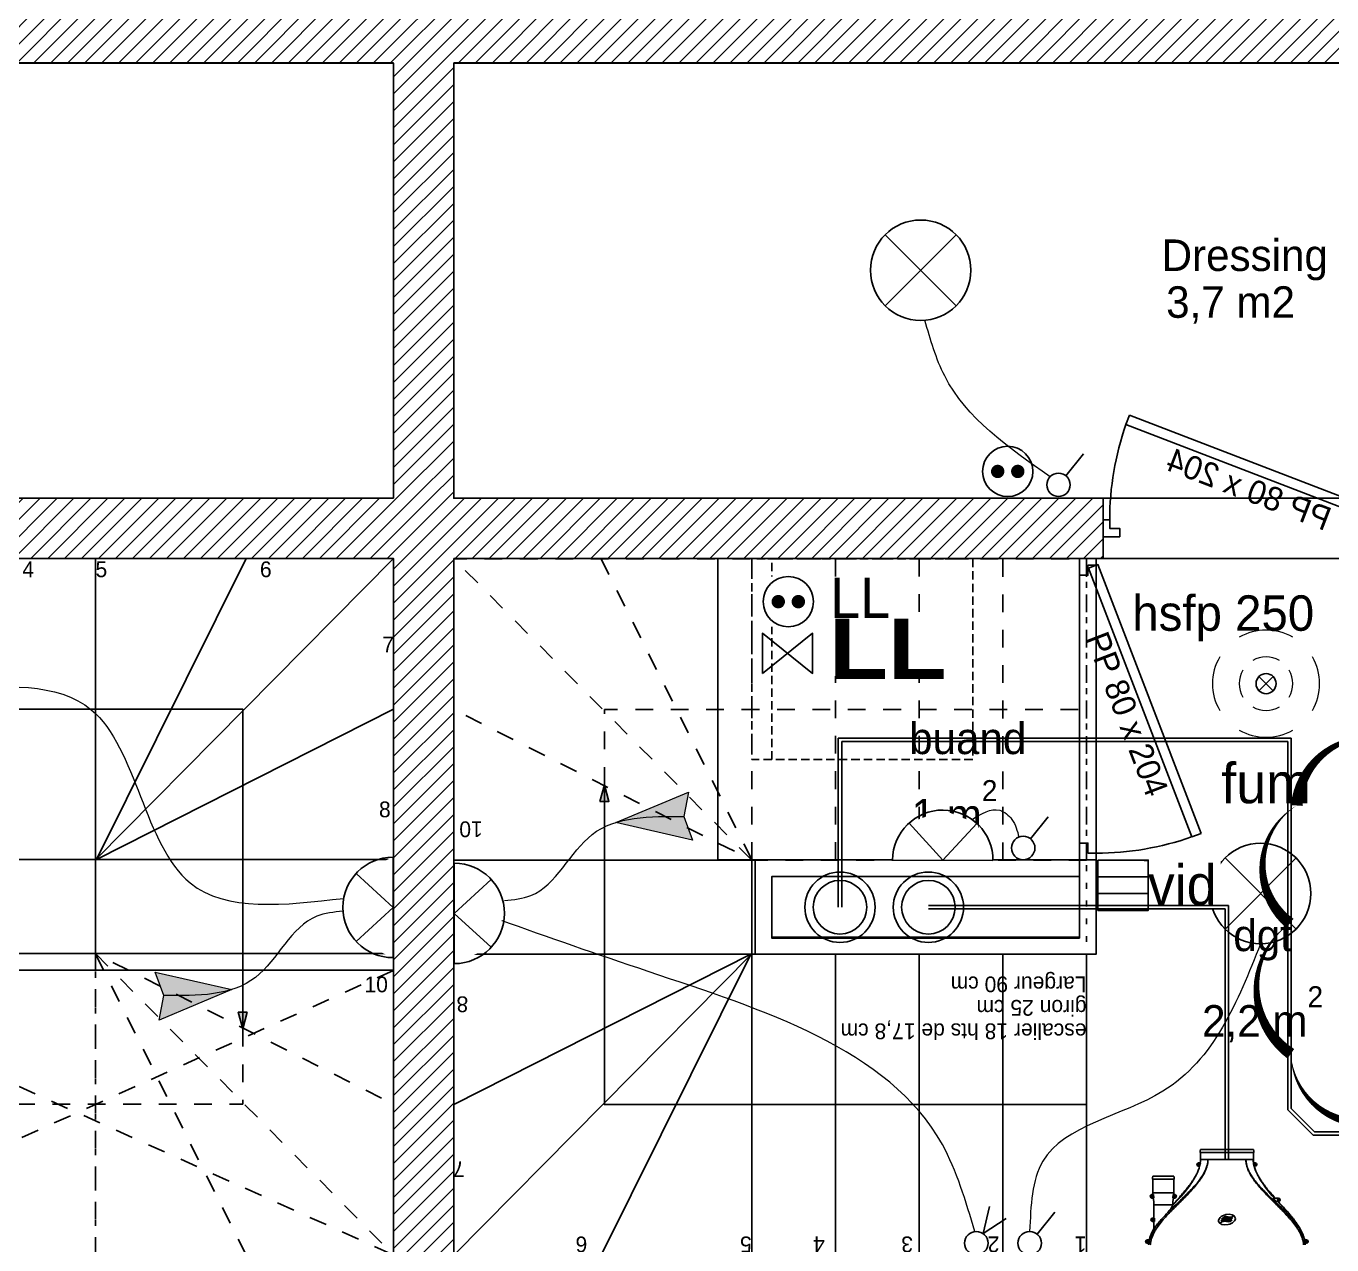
# Model space of a CAD drawing. Header units: centimetres. Extents: x 2648 to 12729, y 1890 to 6224.
# Drawn here: x 5502.2 to 5892.3, y 3929.4 to 4293.4 of the extents above; entities that cross this region are included whole.
import ezdxf

# ---------------------------------------------------------------- set-up
doc = ezdxf.new("R2010")
doc.units = ezdxf.units.CM
for name, pattern in [('Style de ligne -13', [0.147638, 0.098425, -0.049213]), ('Style de ligne -5', [0.20828, 0.069425, -0.138855]), ('VW-01', [0.41656, 0.20828, -0.20828])]:
    doc.linetypes.add(name, pattern=pattern)
for name, color, linetype in [('B amÈnagement intÈrieur_Hatch', 252, 'Continuous'), ('B aménagement intérieur', 252, 'Continuous'), ('B Faux plafonds', 9, 'Continuous'), ('B GÈnÈral_Hatch', 252, 'Continuous'), ('B Général', 252, 'Continuous'), ('C ANNOTATIONS-prestations', 252, 'Continuous'), ('C ANNOTATIONS-texte', 252, 'Continuous'), ('C ANNOTATIONS-texte surfaces', 252, 'Continuous'), ('D SURFACES-shab', 252, 'Continuous'), ('prlm-EAU-EF', 161, 'Continuous'), ('prlm-GT', 242, 'Continuous'), ('prlm-MOD', 64, 'Continuous')]:
    doc.layers.add(name, color=color, linetype=linetype)
for name, color, linetype, lineweight in [('prlm-CHAUFF', 4, 'Continuous', 25), ('prlm-ELEC-CFA', 1, 'Continuous', 25), ('prlm-ELEC-CFO', 10, 'Continuous', 25), ('prlm-ELEC-SSI', 6, 'Continuous', 25)]:
    doc.layers.add(name, color=color, linetype=linetype, lineweight=lineweight)
doc.styles.add('Eurostile', font='Eurosti.TTF')
doc.styles.add('prlm-eau-ef', font='ariblk.ttf', dxfattribs={"height": 18})
doc.styles.add('prlm-elec-cfa', font='comic.ttf', dxfattribs={"height": 12})
doc.styles.add('prlm-elec-cfo', font='comic.ttf', dxfattribs={"height": 12})
doc.styles.add('prlm-elec-ssi', font='comic.ttf', dxfattribs={"height": 12})
pattern_1 = [(45, (0, 0), (2.4253472, -2.6458333), [])]

# ---------------------------------------------------------------- blocks, each defined once
blk = doc.blocks.new('A 80.Escalier duplex bas BAT A')
at = {"layer": 'B amÈnagement intÈrieur_Hatch', "linetype": 'Continuous'}
blk.add_hatch(color=250, dxfattribs=at).paths.add_polyline_path([(57.67, -31.47), (56.33, -36.46), (54.99, -31.47)])
at = {"layer": 'B aménagement intérieur', "linetype": 'Continuous'}
for p, q in [((-62.67, 14.13), (-62.67, 104)), ((-37.67, 14.13), (-37.67, 104)), ((-12.67, 14.13), (-12.67, 104)), ((12.33, 104.04), (12.33, -13.96)), ((12.33, 14.04), (101.33, 104.04)), ((12.58, 14.16), (57.33, 104.04)), ((12.58, 14.16), (101.33, 59.04)), ((12.33, -13.96), (101.33, -13.96))]:
    blk.add_line(p, q, dxfattribs=at)
at = {"layer": 'B aménagement intérieur', "linetype": 'Continuous', "flags": 128}
for points in [[(-87.67, 104.04), (101.33, 104.04), (101.33, 14.16), (-87.67, 14.16)], [(57.67, -31.47), (56.33, -36.46), (54.99, -31.47)]]:
    blk.add_lwpolyline(points, close=True, dxfattribs=at)
for points in [[(101.33, -58.96), (101.33, 104.04), (12.33, 104.04)], [(-87.67, 59.04), (56.33, 59.04), (56.33, -36.46)]]:
    blk.add_lwpolyline(points, dxfattribs=at)
at = {"layer": 'B aménagement intérieur', "linetype": 'VW-01', "ltscale": 25.4, "flags": 128}
blk.add_lwpolyline([(-87.67, -13.96), (-87.67, -103.96), (101.33, -103.96), (101.33, -58.96), (12.33, -13.96)], close=True, dxfattribs=at)
at = {"layer": 'C ANNOTATIONS-prestations', "linetype": 'VW-01', "ltscale": 25.4}
for p, q in [((-62.67, -13.96), (-62.67, -103.96)), ((-37.67, -103.96), (-37.67, -13.96)), ((-12.67, -103.96), (-12.67, -13.96)), ((12.33, -13.96), (101.33, -103.96)), ((12.33, -103.96), (12.33, -13.96)), ((12.33, -14.09), (57.33, -103.96))]:
    blk.add_line(p, q, dxfattribs=at)
at = {"layer": 'C ANNOTATIONS-prestations', "linetype": 'VW-01', "ltscale": 25.4, "flags": 128}
blk.add_lwpolyline([(56.33, -36.46), (56.33, -58.96), (-87.67, -58.96)], dxfattribs=at)
at = {"layer": 'C ANNOTATIONS-prestations', "attachment_point": 1, "line_spacing_factor": 0.894142, "style": 'Eurostile'}
for s, insert, char_height in [('1', (-87.67, 103.17), 4.71), ('2', (-61.67, 103.17), 4.71), ('3', (-35.84, 103.17), 4.71), ('4', (-9.51, 103.17), 4.71), ('5', (12.33, 103.17), 4.71), ('6', (61.44, 103.17), 4.71), ('7', (98, 80.7), 4.71), ('8', (97, 31.46), 4.71), ('9', (97, 8.78), 4.71), ('10', (92.67, -20.82), 4.706)]:
    blk.add_mtext(s, dxfattribs=dict(at, insert=insert, char_height=char_height))
at = {"layer": 'C ANNOTATIONS-prestations', "insert": (-87.67, 39.53), "char_height": 4.706, "width": 140.2655, "attachment_point": 1, "line_spacing_factor": 0.894142, "style": 'Eurostile'}
blk.add_mtext('escalier 18 hts de 17,8 cm\\Pgiron 25 cm\\PLargeur 90 cm\\P', dxfattribs=at)
blk = doc.blocks.new('A 80.Groupe-5-1')
at = {"layer": 'B Général', "linetype": 'VW-01', "ltscale": 25.4}
for p, q in [((5422.96, 4011.39), (5611.96, 3926.39)), ((5611.96, 4011.36), (5422.96, 3926.39))]:
    blk.add_line(p, q, dxfattribs=at)
at = {"layer": 'B Général', "linetype": 'Continuous', "flags": 128}
for points in [[(5611.96, 3926.39), (5611.96, 3921.39), (5422.96, 3921.39), (5422.96, 3926.39)], [(5514.96, 3921.39), (5514.96, 3918.89), (5422.96, 3918.89), (5422.96, 3921.39)]]:
    blk.add_lwpolyline(points, close=True, dxfattribs=at)
at = {"layer": 'B Général', "char_height": 7.059, "attachment_point": 1, "line_spacing_factor": 0.894142, "style": 'Eurostile'}
for s, insert in [('Pl.', (5429.93, 4001.59)), ('Porte coulissante', (5494, 3917.59))]:
    blk.add_mtext(s, dxfattribs=dict(at, insert=insert))
at = {"layer": 'C ANNOTATIONS-prestations', "insert": (5429.93, 3989.91), "char_height": 7.059, "attachment_point": 4, "line_spacing_factor": 0.894142, "style": 'Eurostile'}
blk.add_mtext('85*185', dxfattribs=at)
blk = doc.blocks.new('A 80.Groupe-6-1')
at = {"layer": 'B aménagement intérieur', "linetype": 'Continuous'}
for p, q in [((5417.96, 4016.39), (5611.96, 4016.39)), ((5417.96, 4016.39), (5611.96, 4016.39)), ((5422.96, 4011.39), (5611.96, 4011.39)), ((5422.96, 4011.39), (5611.96, 4011.39))]:
    blk.add_line(p, q, dxfattribs=at)
at = {"layer": 'D SURFACES-shab', "lineweight": 18, "flags": 128}
for points in [[(5611.96, 4282.39), (5290.89, 4282.39), (5290.89, 4152.39), (5611.96, 4152.39)], [(5611.96, 3551.64), (5323.48, 3551.64), (5323.48, 3921.27), (5424.96, 3921.27), (5424.96, 4011.39), (5611.96, 4011.36), (5611.96, 3911.26)]]:
    blk.add_lwpolyline(points, close=True, dxfattribs=at)
at = {"layer": 'B aménagement intérieur'}
blk.add_blockref('A 80.Groupe-5-1', (0, 0), dxfattribs=at)
at = {"layer": 'B Général'}
blk.add_blockref('A 80.Escalier duplex bas BAT A', (5510.63, 4030.35), dxfattribs=at)
blk = doc.blocks.new('A 80.porte 80 demi ouverture')
at = {"layer": 'B Général', "linetype": 'Continuous', "flags": 128}
for points in [[(37.11, 33.79), (38.18, 30.99), (-42.1, 0.17), (-43.18, 2.97)], [(-45, 2.5), (-43, 2.5), (-43, 0), (-40, 0), (-40, -2.5), (-45, -2.5)], [(45, 2.5), (43, 2.5), (43, 0), (40, 0), (40, -2.5), (45, -2.5), (45, -2.5), (45, -2.5), (45, 1.79)]]:
    blk.add_lwpolyline(points, close=True, dxfattribs=at)
at = {"layer": 'B Général', "linetype": 'Continuous'}
blk.add_arc((-43, 2.5), 86, 0, 19.3349, dxfattribs=at)
at = {"layer": 'C ANNOTATIONS-prestations', "insert": (-23.84, 5.78), "char_height": 7.059, "attachment_point": 1, "rotation": 21, "line_spacing_factor": 0.894142, "style": 'Eurostile'}
blk.add_mtext('PP 80 x 204\\P', dxfattribs=at)
blk = doc.blocks.new('xi.ECAP')
at = {"color": 0}
blk.add_wipeout([(-15, 0), (-10.13, 11.06), (0, 15), (10.13, 11.06), (15, 0)], dxfattribs=at).dxf.layer = 'prlm-ELEC-CFO'
at = {"layer": 'prlm-ELEC-CFO', "color": 0, "linetype": 'ByBlock', "lineweight": -2, "flags": 128}
blk.add_lwpolyline([(15, 0, 1), (-15, 0)], format="xyb", close=True, dxfattribs=at)
at = {"layer": 'prlm-ELEC-CFO', "color": 0}
blk.add_lwpolyline([(-10.13, 11.06), (0, 0), (10.13, 11.06)], dxfattribs=at)
blk = doc.blocks.new('xi.SA')
at = {"layer": 'prlm-ELEC-CFO', "color": 0}
blk.add_lwpolyline([(0.2, -1.28), (5.5, 5.28)], dxfattribs=at)
blk.add_circle((-2, -4), 3.5, dxfattribs=at)
blk = doc.blocks.new('xi.LL')
at = {"color": 0, "lineweight": 5}
blk.add_wipeout([(-7.5, -7.5), (7.5, -7.5), (7.5, 7.5), (-7.5, 7.5)], dxfattribs=at).dxf.layer = 'prlm-ELEC-CFO'
at = {"layer": 'prlm-ELEC-CFO', "color": 0, "linetype": 'ByBlock', "lineweight": 5, "const_width": 2}
for points in [[(-4, 0, 1), (-2, 0, 1)], [(2, 0, 1), (4, 0, 1)]]:
    blk.add_lwpolyline(points, format="xyb", close=True, dxfattribs=at)
at = {"layer": 'prlm-ELEC-CFO', "color": 0, "linetype": 'ByBlock', "lineweight": -2}
blk.add_circle((0, 0), 7.5, dxfattribs=at)
blk = doc.blocks.new('xi.LLrob')
at = {"layer": 'prlm-EAU-EF', "color": 0}
blk.add_lwpolyline([(-6, 7.5), (6, 7.5), (-6, -7.5), (6, -7.5)], close=True, dxfattribs=at)
blk = doc.blocks.new('xi.FUM')
at = {"color": 0}
blk.add_wipeout([(-10.61, -10.61), (-15, 0), (-10.61, 10.61), (0, 15), (10.61, 10.61), (15, 0), (10.61, -10.61), (0, -15)], dxfattribs=at).dxf.layer = 'prlm-ELEC-SSI'
at = {"layer": 'prlm-ELEC-SSI', "color": 0}
for points in [[(-2.12, 2.12), (2.12, -2.12)], [(2.12, 2.12), (-2.12, -2.12)]]:
    blk.add_lwpolyline(points, dxfattribs=at)
blk.add_circle((0, 0), 3, dxfattribs=at)
at = {"layer": 'prlm-ELEC-SSI', "color": 0, "lineweight": 13}
for radius, start, end in [(16, 60, 120), (16, 150, 210), (8, 60, 120), (16, 330, 30), (8, 150, 210), (8, 330, 30), (8, 240, 300), (16, 240, 300)]:
    blk.add_arc((0, 0), radius, start, end, dxfattribs=at)
blk = doc.blocks.new('xi.PTCE')
at = {"layer": 'prlm-ELEC-CFO', "color": 0}
for points in [[(-10.61, 10.61), (10.61, -10.61)], [(10.61, 10.61), (-10.61, -10.61)]]:
    blk.add_lwpolyline(points, dxfattribs=at)
at = {"layer": 'prlm-ELEC-CFO', "color": 0, "linetype": 'ByBlock'}
blk.add_circle((0, 0), 15, dxfattribs=at)
blk = doc.blocks.new('xi.fl')
at = {"layer": 'prlm-ELEC-CFO'}
blk.add_hatch(color=0, dxfattribs=at).paths.add_polyline_path([(20.38, 0), (-1.98, -7.2), (0, 0), (-1.98, 7.2)])
at = {"layer": 'prlm-ELEC-CFO', "color": 0, "lineweight": 5}
blk.add_lwpolyline([(20.38, 0), (-1.98, -7.2), (0, 0), (-1.98, 7.2)], close=True, dxfattribs=at)
blk = doc.blocks.new('xi.VID')
at = {"layer": 'prlm-ELEC-CFA', "color": 0, "linetype": 'ByBlock', "lineweight": -2, "flags": 128}
blk.add_lwpolyline([(-7.5, 7.5), (7.5, 7.5), (7.5, -7.5), (-7.5, -7.5)], close=True, dxfattribs=at)
at = {"layer": 'prlm-ELEC-CFA', "color": 0}
for points in [[(-7.5, 2.5), (7.5, 2.5)], [(-7.5, -2.5), (7.5, -2.5)]]:
    blk.add_lwpolyline(points, dxfattribs=at)
blk = doc.blocks.new('xi.VV')
at = {"layer": 'prlm-ELEC-CFO', "color": 0}
blk.add_lwpolyline([(6.95, 3.42), (0.01, -1.13), (1.91, 6.95)], dxfattribs=at)
blk.add_circle((-2, -4), 3.5, dxfattribs=at)
blk = doc.blocks.new('xi.PC')
at = {"color": 0, "lineweight": 5}
blk.add_wipeout([(-7.5, -7.5), (7.5, -7.5), (7.5, 7.5), (-7.5, 7.5)], dxfattribs=at).dxf.layer = 'prlm-ELEC-CFO'
at = {"layer": 'prlm-ELEC-CFO', "color": 0, "linetype": 'ByBlock', "lineweight": 5, "const_width": 2}
for points in [[(-4, 0, 1), (-2, 0, 1)], [(2, 0, 1), (4, 0, 1)]]:
    blk.add_lwpolyline(points, format="xyb", close=True, dxfattribs=at)
at = {"layer": 'prlm-ELEC-CFO', "color": 0, "linetype": 'ByBlock', "lineweight": -2}
blk.add_circle((0, 0), 7.5, dxfattribs=at)
blk = doc.blocks.new('A 80.Lave Linge')
at = {"layer": 'B Général', "linetype": 'Style de ligne -13', "ltscale": 25.4, "flags": 128}
blk.add_lwpolyline([(-29.47, 30), (-29.47, 36), (30.53, 36), (30.53, 30)], dxfattribs=at)
blk.add_lwpolyline([(-29.47, 30), (30.53, 30), (30.53, -30), (-29.47, -30)], close=True, dxfattribs=at)
at = {"layer": 'B Général', "insert": (0, 0), "char_height": 7.059, "attachment_point": 5, "line_spacing_factor": 0.894142, "style": 'Eurostile'}
blk.add_mtext('LL', dxfattribs=at)

msp = doc.modelspace()

# ---------------------------------------------------------------- hatches: boundary and pattern name
at = {"layer": 'B GÈnÈral_Hatch', "linetype": 'Continuous'}
h = msp.add_hatch(dxfattribs=at)
h.set_pattern_fill('50_BETON', color=256, style=0, pattern_type=2)
h.set_pattern_definition(pattern_1)
h.paths.add_polyline_path([(5611.965, 4152.389), (5629.965, 4152.389), (5629.965, 4390.262), (5611.965, 4390.262)])
h = msp.add_hatch(dxfattribs=at)
h.set_pattern_fill('50_BETON', color=256, style=0, pattern_type=2)
h.set_pattern_definition(pattern_1)
h.paths.add_polyline_path([(5611.965, 4282.333), (5611.965, 4300.333), (5019.967, 4300.333), (5019.967, 4282.333)])
h = msp.add_hatch(dxfattribs=at)
h.set_pattern_fill('50_BETON', color=256, style=0, pattern_type=2)
h.set_pattern_definition(pattern_1)
h.paths.add_polyline_path([(6191.888, 4300.333), (5629.965, 4300.333), (5629.965, 4282.333), (6191.888, 4282.333)])
h = msp.add_hatch(dxfattribs=at)
h.set_pattern_fill('50_BETON', color=256, style=0, pattern_type=2)
h.set_pattern_definition(pattern_1)
h.paths.add_polyline_path([(5395.888, 4152.389), (5395.888, 4134.389), (5823.889, 4134.389), (5823.889, 4152.389)])
h = msp.add_hatch(dxfattribs=at)
h.set_pattern_fill('50_BETON', color=256, style=0, pattern_type=2)
h.set_pattern_definition(pattern_1)
h.paths.add_polyline_path([(5629.965, 3539.389), (5629.965, 4134.389), (5611.965, 4134.389), (5611.965, 3539.389)])

# ---------------------------------------------------------------- linework, layer by layer
at = {"layer": 'B aménagement intérieur', "linetype": 'Continuous'}
for p, q in [((5816.888, 4021.262), (5724.965, 4021.262)), ((5816.888, 4021.262), (5724.965, 4021.262)), ((5821.888, 4016.262), (5719.965, 4016.262)), ((5821.888, 4016.262), (5719.965, 4016.262))]:
    msp.add_line(p, q, dxfattribs=at)
at = {"layer": 'B Faux plafonds', "linetype": 'Style de ligne -5', "ltscale": 25.4, "flags": 128}
for points in [[(5818.965, 4134.389), (5927.388, 4134.389), (5927.388, 3926.318), (5818.965, 3926.318)], [(5422.965, 4011.389), (5522.965, 4011.389), (5522.965, 3926.389), (5422.965, 3926.389)]]:
    msp.add_lwpolyline(points, close=True, dxfattribs=at)
at = {"layer": 'B Général', "linetype": 'Continuous', "lineweight": 18}
for p, q in [((5019.967, 4282.333), (5611.965, 4282.333)), ((5611.965, 4282.333), (5611.965, 4152.389)), ((5629.965, 4282.333), (5629.965, 4152.389)), ((5629.965, 4282.333), (6191.888, 4282.333)), ((5395.888, 4152.389), (5611.965, 4152.389)), ((5629.965, 4152.389), (5823.889, 4152.389)), ((5395.888, 4134.389), (5611.965, 4134.389)), ((5611.965, 4134.389), (5611.965, 3539.389)), ((5629.965, 4134.389), (5629.965, 3539.389)), ((5629.965, 4134.389), (5823.889, 4134.389))]:
    msp.add_line(p, q, dxfattribs=at)
at = {"layer": 'B Général', "linetype": 'Continuous'}
for p, q in [((5019.967, 4282.333), (5611.965, 4282.333)), ((5611.965, 4282.333), (5611.965, 4152.389)), ((5629.965, 4282.333), (5629.965, 4152.389)), ((5629.965, 4282.333), (5913.888, 4282.333)), ((5395.888, 4152.389), (5611.965, 4152.389)), ((5629.965, 4152.389), (5823.889, 4152.389)), ((5823.889, 4134.389), (5823.889, 4152.389)), ((5395.888, 4134.389), (5611.965, 4134.389)), ((5611.965, 4134.389), (5611.965, 3539.389)), ((5629.965, 4134.389), (5629.965, 3539.389)), ((5629.965, 4134.389), (5823.889, 4134.389)), ((5816.888, 4134.389), (5821.888, 4134.389)), ((5719.965, 4044.389), (5816.888, 4044.389)), ((5719.965, 4044.389), (5816.888, 4044.389)), ((5719.965, 4016.262), (5719.965, 4044.389)), ((5719.965, 4016.262), (5719.965, 4044.389)), ((5816.888, 4044.389), (5816.888, 4021.262)), ((5816.888, 4039.389), (5816.888, 4044.389)), ((5816.888, 4044.389), (5816.888, 4044.389)), ((5816.888, 4044.389), (5821.888, 4044.389)), ((5821.888, 4044.389), (5821.888, 4016.262)), ((5821.888, 4044.389), (5821.888, 4016.262)), ((5724.965, 4039.389), (5816.888, 4039.389)), ((5724.965, 4039.389), (5816.888, 4039.389)), ((5724.965, 4021.262), (5724.965, 4039.389)), ((5724.965, 4021.262), (5724.965, 4039.389)), ((5816.888, 4039.389), (5816.888, 4021.262))]:
    msp.add_line(p, q, dxfattribs=at)
at = {"layer": 'D SURFACES-shab', "flags": 128}
for points in [[(5629.965, 4282.389), (5913.888, 4282.389), (5913.888, 4152.389), (5629.965, 4152.389)], [(5816.888, 4134.389), (5816.888, 4044.389), (5708.888, 4044.389), (5708.888, 4134.389)], [(5818.965, 4016.192), (5821.888, 4016.262), (5821.888, 4134.389), (5926.888, 4134.389), (5926.888, 3926.389), (5818.965, 3926.318)]]:
    msp.add_lwpolyline(points, close=True, dxfattribs=at)
at = {"layer": 'prlm-CHAUFF', "ltscale": 50}
for p, q in [((5744.83, 4080.711), (5744.83, 4030.231)), ((5745.83, 4079.711), (5745.83, 4030.231)), ((5861.407, 4030.731), (5861.407, 3954.889)), ((5886.638, 3962.122), (5879.049, 3969.711)), ((5887.052, 3963.122), (5880.049, 3970.126)), ((5898.388, 3963.122), (5887.052, 3963.122)), ((5898.388, 3962.122), (5886.638, 3962.122)), ((5852.907, 3956.989), (5868.907, 3956.989)), ((5853.007, 3957.889), (5868.807, 3957.889)), ((5853.007, 3956.989), (5853.007, 3954.889)), ((5853.007, 3954.889), (5853.007, 3956.989)), ((5855.236, 3954.889), (5853.007, 3954.889)), ((5866.578, 3954.889), (5855.236, 3954.889)), ((5868.807, 3954.889), (5866.578, 3954.889)), ((5868.807, 3956.989), (5868.807, 3954.889)), ((5868.807, 3954.889), (5868.807, 3956.989)), ((5852.292, 3953.339), (5852.292, 3953.439)), ((5852.292, 3953.439), (5852.399, 3953.439)), ((5852.399, 3953.339), (5852.292, 3953.339)), ((5852.399, 3953.545), (5852.499, 3953.545)), ((5852.399, 3953.439), (5852.399, 3953.545)), ((5852.399, 3953.233), (5852.399, 3953.339)), ((5852.499, 3953.233), (5852.399, 3953.233)), ((5853.002, 3953.889), (5852.449, 3953.889)), ((5852.449, 3952.889), (5852.749, 3952.889)), ((5852.499, 3953.545), (5852.499, 3953.439)), ((5852.499, 3953.439), (5852.605, 3953.439)), ((5852.605, 3953.339), (5852.499, 3953.339)), ((5852.499, 3953.339), (5852.499, 3953.233)), ((5852.605, 3953.439), (5852.605, 3953.339)), ((5852.749, 3952.889), (5852.953, 3953.569)), ((5853.002, 3953.889), (5852.953, 3953.569)), ((5868.861, 3953.569), (5868.811, 3953.889)), ((5868.811, 3953.889), (5869.365, 3953.889)), ((5869.065, 3952.889), (5868.861, 3953.569)), ((5869.365, 3952.889), (5869.065, 3952.889)), ((5869.208, 3953.339), (5869.208, 3953.439)), ((5869.208, 3953.439), (5869.315, 3953.439)), ((5869.315, 3953.339), (5869.208, 3953.339)), ((5869.315, 3953.545), (5869.415, 3953.545)), ((5869.315, 3953.439), (5869.315, 3953.545)), ((5869.315, 3953.233), (5869.315, 3953.339)), ((5869.415, 3953.233), (5869.315, 3953.233)), ((5869.415, 3953.545), (5869.415, 3953.439)), ((5869.415, 3953.439), (5869.521, 3953.439)), ((5869.521, 3953.339), (5869.415, 3953.339)), ((5869.415, 3953.339), (5869.415, 3953.233)), ((5869.521, 3953.439), (5869.521, 3953.339)), ((5845.157, 3948.989), (5838.657, 3948.989)), ((5838.757, 3949.889), (5845.057, 3949.889)), ((5838.757, 3948.989), (5838.757, 3944.889)), ((5838.757, 3948.989), (5838.757, 3944.889)), ((5845.057, 3948.989), (5845.057, 3944.889)), ((5845.057, 3948.989), (5845.057, 3944.889)), ((5851.501, 3949.868), (5851.501, 3949.868)), ((5870.024, 3950.407), (5869.994, 3950.407)), ((5870.312, 3949.868), (5870.287, 3949.868)), ((5838.35, 3943.939), (5838.457, 3943.939)), ((5838.35, 3943.839), (5838.35, 3943.939)), ((5838.457, 3943.839), (5838.35, 3943.839)), ((5838.457, 3944.045), (5838.557, 3944.045)), ((5838.457, 3943.939), (5838.457, 3944.045)), ((5838.457, 3943.733), (5838.457, 3943.839)), ((5838.557, 3943.733), (5838.457, 3943.733)), ((5838.507, 3944.389), (5838.94, 3944.389)), ((5839.057, 3943.389), (5838.507, 3943.389)), ((5838.557, 3944.045), (5838.557, 3943.939)), ((5838.557, 3943.939), (5838.663, 3943.939)), ((5838.663, 3943.839), (5838.557, 3943.839)), ((5838.557, 3943.839), (5838.557, 3943.733)), ((5838.663, 3943.939), (5838.663, 3943.839)), ((5845.057, 3944.889), (5838.757, 3944.889)), ((5838.94, 3944.389), (5839.057, 3943.444)), ((5839.057, 3943.444), (5839.057, 3943.389)), ((5844.707, 3941.232), (5846.776, 3943.389)), ((5846.776, 3943.389), (5844.707, 3941.232)), ((5844.757, 3943.444), (5844.873, 3944.389)), ((5844.757, 3943.389), (5844.757, 3943.444)), ((5845.307, 3943.389), (5844.757, 3943.389)), ((5844.873, 3944.389), (5845.307, 3944.389)), ((5845.15, 3943.839), (5845.15, 3943.939)), ((5845.15, 3943.939), (5845.257, 3943.939)), ((5845.257, 3943.839), (5845.15, 3943.839)), ((5845.257, 3944.045), (5845.357, 3944.045)), ((5845.257, 3943.939), (5845.257, 3944.045)), ((5845.257, 3943.733), (5845.257, 3943.839)), ((5845.357, 3943.733), (5845.257, 3943.733)), ((5845.357, 3944.045), (5845.357, 3943.939)), ((5845.357, 3943.939), (5845.463, 3943.939)), ((5845.357, 3943.839), (5845.357, 3943.733)), ((5845.463, 3943.839), (5845.357, 3943.839)), ((5845.463, 3943.939), (5845.463, 3943.839)), ((5875.733, 3942.389), (5874.732, 3943.389)), ((5874.732, 3943.389), (5876.347, 3943.389)), ((5839.107, 3941.389), (5844.707, 3941.389)), ((5839.107, 3937.389), (5839.107, 3941.389)), ((5839.107, 3937.389), (5839.107, 3941.389)), ((5844.707, 3941.232), (5844.707, 3941.389)), ((5844.707, 3941.232), (5844.707, 3941.389)), ((5876.347, 3942.389), (5875.733, 3942.389)), ((5876.191, 3942.839), (5876.191, 3942.939)), ((5876.191, 3942.939), (5876.297, 3942.939)), ((5876.297, 3942.839), (5876.191, 3942.839)), ((5876.297, 3943.045), (5876.397, 3943.045)), ((5876.297, 3942.939), (5876.297, 3943.045)), ((5876.297, 3942.733), (5876.297, 3942.839)), ((5876.397, 3942.733), (5876.297, 3942.733)), ((5876.397, 3943.045), (5876.397, 3942.939)), ((5876.397, 3942.939), (5876.504, 3942.939)), ((5876.397, 3942.839), (5876.397, 3942.733)), ((5876.504, 3942.839), (5876.397, 3942.839)), ((5876.504, 3942.939), (5876.504, 3942.839)), ((5838.55, 3936.839), (5838.55, 3936.939)), ((5838.55, 3936.939), (5838.657, 3936.939)), ((5838.657, 3936.839), (5838.55, 3936.839)), ((5838.657, 3937.045), (5838.757, 3937.045)), ((5838.657, 3936.939), (5838.657, 3937.045)), ((5838.657, 3936.733), (5838.657, 3936.839)), ((5838.757, 3936.733), (5838.657, 3936.733)), ((5838.707, 3937.389), (5839.257, 3937.389)), ((5839.257, 3936.389), (5838.707, 3936.389)), ((5838.757, 3937.045), (5838.757, 3936.939)), ((5838.757, 3936.939), (5838.863, 3936.939)), ((5838.757, 3936.839), (5838.757, 3936.733)), ((5838.863, 3936.839), (5838.757, 3936.839)), ((5838.863, 3936.939), (5838.863, 3936.839)), ((5839.107, 3934.267), (5839.107, 3936.389)), ((5839.107, 3934.267), (5839.107, 3936.389)), ((5839.257, 3937.389), (5839.257, 3936.389)), ((5836.95, 3930.339), (5836.95, 3930.439)), ((5836.95, 3930.439), (5837.057, 3930.439)), ((5837.057, 3930.339), (5836.95, 3930.339)), ((5837.057, 3930.545), (5837.157, 3930.545)), ((5837.057, 3930.439), (5837.057, 3930.545)), ((5837.057, 3930.233), (5837.057, 3930.339)), ((5837.157, 3930.233), (5837.057, 3930.233)), ((5837.107, 3930.889), (5837.719, 3930.889)), ((5837.55, 3929.889), (5837.107, 3929.889)), ((5837.157, 3930.545), (5837.157, 3930.439)), ((5837.157, 3930.439), (5837.263, 3930.439)), ((5837.157, 3930.339), (5837.157, 3930.233)), ((5837.263, 3930.339), (5837.157, 3930.339)), ((5837.263, 3930.439), (5837.263, 3930.339)), ((5837.545, 3929.805), (5837.549, 3929.889)), ((5884.094, 3930.889), (5884.707, 3930.889)), ((5884.269, 3929.805), (5884.264, 3929.889)), ((5884.707, 3929.889), (5884.264, 3929.889)), ((5884.55, 3930.339), (5884.55, 3930.439)), ((5884.55, 3930.439), (5884.657, 3930.439)), ((5884.657, 3930.339), (5884.55, 3930.339)), ((5884.657, 3930.545), (5884.757, 3930.545)), ((5884.657, 3930.439), (5884.657, 3930.545)), ((5884.657, 3930.233), (5884.657, 3930.339)), ((5884.757, 3930.233), (5884.657, 3930.233)), ((5884.757, 3930.545), (5884.757, 3930.439)), ((5884.757, 3930.439), (5884.863, 3930.439)), ((5884.757, 3930.339), (5884.757, 3930.233)), ((5884.863, 3930.339), (5884.757, 3930.339)), ((5884.863, 3930.439), (5884.863, 3930.339))]:
    msp.add_line(p, q, dxfattribs=at)
at = {"layer": 'prlm-CHAUFF'}
for centre, radius in [((5745.33, 4030.231), 10.5), ((5771.734, 4030.231), 10.5), ((5745.33, 4030.231), 8), ((5771.734, 4030.231), 8)]:
    msp.add_circle(centre, radius, dxfattribs=at)
at = {"layer": 'prlm-CHAUFF', "ltscale": 50}
for centre, radius in [((5852.449, 3953.389), 0.3), ((5852.449, 3953.389), 0.25), ((5869.365, 3953.389), 0.3), ((5869.365, 3953.389), 0.25), ((5838.507, 3943.889), 0.3), ((5838.507, 3943.889), 0.25), ((5845.307, 3943.889), 0.3), ((5845.307, 3943.889), 0.25), ((5876.347, 3942.889), 0.3), ((5876.347, 3942.889), 0.25), ((5838.707, 3936.889), 0.3), ((5838.707, 3936.889), 0.25), ((5837.107, 3930.389), 0.3), ((5837.107, 3930.389), 0.25), ((5884.707, 3930.389), 0.3), ((5884.707, 3930.389), 0.25)]:
    msp.add_circle(centre, radius, dxfattribs=at)
for centre, radius, start, end in [((5854.893, 3957.224), 2, 160.5755, 186.74412), ((5854.893, 3957.224), 2, 160.57549, 186.74413), ((5845.238, 3954.897), 7.768, 352.54564, 359.94227), ((5845.184, 3954.899), 7.822, 352.57629, 359.92645), ((5845.838, 3954.874), 7.169, 353.90527, 0.11567), ((5876.018, 3954.879), 7.248, 179.9215, 187.83817), ((5866.92, 3957.224), 2, 353.25588, 19.4245), ((5866.92, 3957.224), 2, 353.25587, 19.42451), ((5876.575, 3954.897), 7.768, 180.05773, 187.45436), ((5876.629, 3954.899), 7.822, 180.07356, 187.42371), ((5841.392, 3955.859), 11.739, 332.3321, 345.44097), ((5841.751, 3955.714), 11.354, 332.13741, 345.69294), ((5852.449, 3953.389), 0.5, 90, 270), ((5845.838, 3954.874), 7.169, 352.09231, 353.54484), ((5882.011, 3956.37), 13.428, 192.99541, 216.08235), ((5880.062, 3955.714), 11.354, 194.41062, 207.86258), ((5869.365, 3953.389), 0.5, 270, 90), ((5840.643, 3949.224), 2, 160.5755, 186.74412), ((5840.643, 3949.224), 2, 160.5755, 186.74412), ((5843.17, 3949.224), 2, 353.25588, 19.4245), ((5843.17, 3949.224), 2, 353.25588, 19.4245), ((5817.772, 3969.452), 39.002, 319.38871, 329.85996), ((5817.773, 3969.451), 39.001, 319.38866, 329.86009), ((5833.989, 3959.556), 20.014, 331.04826, 332.79827), ((5833.989, 3959.556), 20.014, 331.04819, 332.79819), ((5887.825, 3959.556), 20.014, 207.2018, 208.95181), ((5904.041, 3969.451), 39.001, 210.13992, 220.61135), ((5904.041, 3969.452), 39.002, 212.5506, 220.61129), ((5838.507, 3943.889), 0.5, 90, 270), ((5845.307, 3943.889), 0.5, 270, 90), ((5838.395, 3951.491), 11.657, 315.97007, 320.42447), ((5838.144, 3951.715), 11.994, 316.03261, 320.36189), ((5883.418, 3951.491), 11.657, 219.57553, 224.02992), ((5883.669, 3951.715), 11.994, 219.6381, 223.96738), ((5876.347, 3942.889), 0.5, 270, 90), ((5838.707, 3936.889), 0.5, 90, 270), ((5858.424, 3920.615), 23.654, 136.40993, 144.75012), ((5816.163, 3961.436), 35.103, 315.71113, 319.52651), ((5849.494, 3928.029), 12.115, 163.72632, 166.38523), ((5837.107, 3930.389), 0.5, 90, 270), ((5884.707, 3930.389), 0.5, 270, 90)]:
    msp.add_arc(centre, radius, start, end, dxfattribs=at)
msp.add_ellipse((5860.907, 3936.937), major_axis=(2.491, 0.574), ratio=0.6007751, dxfattribs=at)
for points, knots in [([(5855.236, 3954.889), (5855.234, 3954.719), (5855.229, 3954.549), (5855.204, 3954.21), (5855.185, 3954.041), (5855.112, 3953.537), (5855.04, 3953.205), (5854.857, 3952.551), (5854.747, 3952.23), (5854.497, 3951.601), (5854.356, 3951.291), (5853.904, 3950.39), (5853.563, 3949.822), (5852.83, 3948.726), (5852.439, 3948.199), (5851.215, 3946.659), (5850.335, 3945.685), (5848.523, 3943.78), (5847.59, 3942.849), (5845.721, 3940.99), (5844.785, 3940.061), (5842.958, 3938.162), (5842.068, 3937.193), (5840.829, 3935.663), (5840.432, 3935.14), (5839.876, 3934.326), (5839.696, 3934.049), (5839.354, 3933.483), (5839.19, 3933.192), (5838.735, 3932.303), (5838.48, 3931.694), (5838.207, 3930.745), (5838.134, 3930.423), (5838.049, 3929.862), (5838.025, 3929.626), (5838.014, 3929.389)], [0, 0, 0, 0, 0.015625, 0.015625, 0.03125, 0.03125, 0.0625, 0.0625, 0.09375, 0.09375, 0.125, 0.125, 0.1875, 0.1875, 0.25, 0.25, 0.375, 0.375, 0.5, 0.5, 0.625, 0.625, 0.75, 0.75, 0.8125, 0.8125, 0.84375, 0.84375, 0.875, 0.875, 0.9375, 0.9375, 0.96875, 0.96875, 0.99071887, 0.99071887, 0.99071887, 0.99071887]), ([(5842.867, 3938.65), (5844.061, 3939.897), (5845.313, 3941.094), (5847.808, 3943.489), (5849.056, 3944.686), (5850.838, 3946.559), (5851.417, 3947.197), (5852.518, 3948.521), (5853.042, 3949.207), (5853.751, 3950.301), (5853.975, 3950.677), (5854.386, 3951.459), (5854.573, 3951.866), (5854.886, 3952.697), (5855.013, 3953.125), (5855.144, 3953.781), (5855.178, 3954.001), (5855.213, 3954.334), (5855.221, 3954.445), (5855.233, 3954.668), (5855.235, 3954.779), (5855.236, 3954.889)], [0, 0, 0, 0, 0.25, 0.25, 0.5, 0.5, 0.625, 0.625, 0.75, 0.75, 0.8125, 0.8125, 0.875, 0.875, 0.9375, 0.9375, 0.96875, 0.96875, 0.984375, 0.984375, 1, 1, 1, 1]), ([(5866.578, 3954.889), (5866.579, 3954.717), (5866.585, 3954.545), (5866.612, 3954.203), (5866.632, 3954.033), (5866.712, 3953.524), (5866.79, 3953.189), (5866.986, 3952.532), (5867.105, 3952.211), (5867.373, 3951.581), (5867.523, 3951.272), (5868.005, 3950.374), (5868.367, 3949.811), (5869.14, 3948.727), (5869.552, 3948.206), (5870.834, 3946.686), (5871.752, 3945.726), (5873.63, 3943.845), (5874.593, 3942.925), (5876.514, 3941.081), (5877.474, 3940.156), (5879.339, 3938.258), (5880.244, 3937.286), (5881.497, 3935.744), (5881.897, 3935.216), (5882.458, 3934.391), (5882.638, 3934.11), (5882.98, 3933.535), (5883.144, 3933.24), (5883.596, 3932.34), (5883.846, 3931.724), (5884.112, 3930.763), (5884.183, 3930.437), (5884.266, 3929.868), (5884.289, 3929.629), (5884.3, 3929.389)], [0, 0, 0, 0, 0.015625, 0.015625, 0.03125, 0.03125, 0.0625, 0.0625, 0.09375, 0.09375, 0.125, 0.125, 0.1875, 0.1875, 0.25, 0.25, 0.375, 0.375, 0.5, 0.5, 0.625, 0.625, 0.75, 0.75, 0.8125, 0.8125, 0.84375, 0.84375, 0.875, 0.875, 0.9375, 0.9375, 0.96875, 0.96875, 0.99080463, 0.99080463, 0.99080463, 0.99080463]), ([(5883.799, 3929.389), (5883.788, 3929.626), (5883.764, 3929.862), (5883.679, 3930.423), (5883.606, 3930.745), (5883.333, 3931.694), (5883.078, 3932.303), (5882.623, 3933.192), (5882.459, 3933.483), (5882.117, 3934.049), (5881.938, 3934.326), (5881.381, 3935.141), (5880.984, 3935.664), (5879.745, 3937.194), (5878.855, 3938.162), (5877.028, 3940.062), (5876.091, 3940.99), (5874.223, 3942.85), (5873.289, 3943.78), (5871.477, 3945.686), (5870.597, 3946.66), (5869.374, 3948.2), (5868.983, 3948.727), (5868.25, 3949.823), (5867.908, 3950.391), (5867.456, 3951.292), (5867.316, 3951.602), (5867.066, 3952.232), (5866.956, 3952.552), (5866.773, 3953.207), (5866.701, 3953.539), (5866.628, 3954.043), (5866.609, 3954.212), (5866.584, 3954.551), (5866.579, 3954.721), (5866.578, 3954.889)], [0.00928076, 0.00928076, 0.00928076, 0.00928076, 0.03125, 0.03125, 0.0625, 0.0625, 0.125, 0.125, 0.15625, 0.15625, 0.1875, 0.1875, 0.25, 0.25, 0.375, 0.375, 0.5, 0.5, 0.625, 0.625, 0.75, 0.75, 0.8125, 0.8125, 0.875, 0.875, 0.90625, 0.90625, 0.9375, 0.9375, 0.96875, 0.96875, 0.984375, 0.984375, 1, 1, 1, 1]), ([(5852.004, 3950.848), (5851.846, 3950.511), (5851.476, 3949.8), (5850.83, 3948.743), (5850.077, 3947.656), (5849.252, 3946.573), (5848.369, 3945.493), (5847.256, 3944.202), (5846.044, 3942.85), (5845.099, 3941.821), (5844.705, 3941.385)], [0.15680816, 0.15680816, 0.15680816, 0.15680816, 0.23054182, 0.31498735, 0.4025619, 0.49293853, 0.58568769, 0.68035512, 0.83177458, 0.95095777, 0.95095777, 0.95095777, 0.95095777]), ([(5875.29, 3943.388), (5874.967, 3943.747), (5874.272, 3944.529), (5873.232, 3945.743), (5872.284, 3946.926), (5871.487, 3948.007), (5870.835, 3948.978), (5870.278, 3949.913), (5869.956, 3950.535), (5869.82, 3950.825)], [0.57305924, 0.57305924, 0.57305924, 0.57305924, 0.626259, 0.6884084, 0.74897183, 0.79308272, 0.83589876, 0.87731985, 0.91237468, 0.91237468, 0.91237468, 0.91237468]), ([(5842.867, 3938.65), (5843.097, 3938.914), (5843.322, 3939.179), (5843.736, 3939.69), (5843.927, 3939.939), (5844.27, 3940.417), (5844.417, 3940.639), (5844.582, 3940.923), (5844.626, 3941.007), (5844.689, 3941.145), (5844.707, 3941.2), (5844.707, 3941.232)], [0, 0, 0, 0, 0.25, 0.25, 0.5, 0.5, 0.75, 0.75, 0.875, 0.875, 1, 1, 1, 1]), ([(5884.097, 3930.889), (5884.031, 3931.177), (5883.951, 3931.462), (5883.766, 3932.028), (5883.661, 3932.309), (5883.317, 3933.133), (5883.051, 3933.661), (5882.468, 3934.688), (5882.15, 3935.186), (5881.476, 3936.162), (5881.12, 3936.639), (5880.019, 3938.038), (5879.239, 3938.93), (5877.64, 3940.679), (5876.82, 3941.535), (5875.999, 3942.389)], [0, 0, 0, 0, 0.0625, 0.0625, 0.125, 0.125, 0.25, 0.25, 0.375, 0.375, 0.5, 0.5, 0.75, 0.75, 1, 1, 1, 1]), ([(5882.307, 3934.935), (5882.204, 3935.098), (5881.885, 3935.591), (5881.313, 3936.406), (5880.573, 3937.375), (5879.783, 3938.346), (5878.861, 3939.427), (5877.809, 3940.611), (5876.882, 3941.631), (5876.343, 3942.224), (5876.194, 3942.388)], [0.16942225, 0.16942225, 0.16942225, 0.16942225, 0.19060013, 0.2339285, 0.2787061, 0.32470189, 0.37164236, 0.43517089, 0.4991397, 0.52356497, 0.52356497, 0.52356497, 0.52356497]), ([(5837.513, 3929.389), (5837.526, 3929.666), (5837.555, 3929.942), (5837.657, 3930.581), (5837.743, 3930.94), (5838.065, 3931.997), (5838.366, 3932.674), (5839.081, 3933.987), (5839.485, 3934.605), (5840.35, 3935.795), (5840.812, 3936.367), (5841.291, 3936.924)], [0.03316313, 0.03316313, 0.03316313, 0.03316313, 0.125, 0.125, 0.25, 0.25, 0.5, 0.5, 0.75, 0.75, 1, 1, 1, 1]), ([(5858.97, 3936.016), (5859.693, 3936.735), (5860.068, 3936.83), (5860.457, 3936.789), (5861.069, 3936.724), (5861.716, 3936.321), (5862.45, 3936.897)], [0, 0, 0, 0, 0.3890747, 0.3890747, 0.3890747, 1, 1, 1, 1]), ([(5859.281, 3937.061), (5860.004, 3937.779), (5860.379, 3937.874), (5860.769, 3937.833), (5861.381, 3937.768), (5862.027, 3937.365), (5862.761, 3937.941)], [0, 0, 0, 0, 0.3890747, 0.3890747, 0.3890747, 1, 1, 1, 1]), ([(5837.717, 3930.889), (5837.784, 3931.186), (5837.867, 3931.479), (5838.011, 3931.916), (5838.063, 3932.061), (5838.171, 3932.35), (5838.228, 3932.492), (5838.407, 3932.916), (5838.536, 3933.192), (5838.81, 3933.736), (5838.955, 3934.003), (5839.107, 3934.267)], [0, 0, 0, 0, 0.25, 0.25, 0.375, 0.375, 0.5, 0.5, 0.75, 0.75, 1, 1, 1, 1]), ([(5839.107, 3934.267), (5838.945, 3933.988), (5838.792, 3933.704), (5838.505, 3933.129), (5838.371, 3932.837), (5838.126, 3932.241), (5838.015, 3931.938), (5837.896, 3931.559), (5837.875, 3931.489), (5837.854, 3931.419)], [0, 0, 0, 0, 0.25, 0.25, 0.5, 0.5, 0.75, 0.75, 0.80624293, 0.80624293, 0.80624293, 0.80624293])]:
    msp.add_open_spline(points, degree=3, knots=knots, dxfattribs=at)
for points in [[(5838.757, 3944.889), (5838.757, 3944.722), (5838.764, 3944.556), (5838.776, 3944.389)], [(5838.757, 3944.889), (5838.757, 3944.722), (5838.764, 3944.555), (5838.776, 3944.389)], [(5838.894, 3943.389), (5838.992, 3942.722), (5839.107, 3942.056), (5839.107, 3941.389)], [(5838.894, 3943.389), (5838.992, 3942.722), (5839.107, 3942.056), (5839.107, 3941.389)], [(5844.919, 3943.389), (5844.821, 3942.722), (5844.707, 3942.056), (5844.707, 3941.389)], [(5844.919, 3943.389), (5844.821, 3942.722), (5844.707, 3942.056), (5844.707, 3941.389)], [(5845.057, 3944.889), (5845.057, 3944.722), (5845.049, 3944.556), (5845.037, 3944.389)], [(5845.057, 3944.889), (5845.057, 3944.722), (5845.049, 3944.555), (5845.037, 3944.389)], [(5860.362, 3936.432), (5859.969, 3936.474), (5859.59, 3936.376), (5858.97, 3936.016)], [(5859.126, 3936.55), (5859.849, 3937.268), (5860.224, 3937.363), (5860.613, 3937.322)], [(5860.517, 3936.966), (5860.124, 3937.007), (5859.745, 3936.91), (5859.126, 3936.55)], [(5860.673, 3937.477), (5860.28, 3937.518), (5859.901, 3937.421), (5859.281, 3937.061)], [(5862.45, 3936.897), (5861.626, 3935.96), (5860.976, 3936.367), (5860.362, 3936.432)], [(5862.606, 3937.43), (5861.782, 3936.494), (5861.132, 3936.9), (5860.517, 3936.966)], [(5860.613, 3937.322), (5861.225, 3937.257), (5861.871, 3936.854), (5862.606, 3937.43)], [(5862.761, 3937.941), (5861.937, 3937.005), (5861.288, 3937.411), (5860.673, 3937.477)], [(5837.719, 3930.889), (5837.643, 3930.559), (5837.585, 3930.226), (5837.55, 3929.889)], [(5884.264, 3929.889), (5884.228, 3930.226), (5884.17, 3930.559), (5884.094, 3930.889)]]:
    msp.add_open_spline(points, degree=3, dxfattribs=at)
at = {"layer": 'prlm-ELEC-CFO', "lineweight": 13}
for points in [[(5421.513, 4118.449), (5435.392, 4101.103), (5521.7, 4089.21), (5551.243, 4037.478), (5597.091, 4032.875)], [(5645.108, 4032.252), (5652.964, 4033.726), (5671.275, 4051.92), (5698.724, 4057.295)], [(5784.775, 4056.433), (5793.023, 4059.193), (5796.696, 4056.418), (5798.763, 4051.186)], [(5596.89, 4029.031), (5589.038, 4027.536), (5570.774, 4009.294), (5543.34, 4003.847)], [(5785.586, 3933.359), (5775.908, 3959.344), (5688.078, 4011.017), (5643.896, 4026.345)], [(5870.936, 4019.333), (5841.738, 3975.249), (5805.904, 3954.358), (5801.976, 3933.389)]]:
    msp.add_spline(points, degree=3, dxfattribs=at)
at = {"layer": 'prlm-GT'}
msp.add_lwpolyline([(5816.888, 4021.038), (5724.965, 4021.038), (5724.965, 4039.388), (5816.888, 4039.388)], close=True, dxfattribs=at)

# ---------------------------------------------------------------- block references
at = {"layer": 'B aménagement intérieur'}
msp.add_blockref('A 80.Groupe-6-1', (0, 0), dxfattribs=at)
at = {"layer": 'B aménagement intérieur', "xscale": -1}
msp.add_blockref('A 80.porte 80 demi ouverture', (5868.889, 4143.389), dxfattribs=at)
at = {"layer": 'B aménagement intérieur'}
for name, p, rotation in [('A 80.Lave Linge', (5754.965, 4103.785), 90), ('A 80.porte 80 demi ouverture', (5819.388, 4089.389), 270)]:
    msp.add_blockref(name, p, dxfattribs=dict(at, rotation=rotation))
at = {"layer": 'B Général', "rotation": 180}
msp.add_blockref('A 80.Escalier duplex bas BAT A', (5731.295, 4030.354), dxfattribs=at)
at = {"layer": 'prlm-ELEC-CFO'}
for name, p in [('xi.PTCE', (5769.426, 4220.475)), ('xi.SA', (5812.594, 4160.389)), ('xi.SA', (5802.049, 4051.93)), ('xi.PTCE', (5870.936, 4034.333)), ('xi.VV', (5788.042, 3933.889)), ('xi.SA', (5803.976, 3933.889))]:
    msp.add_blockref(name, p, dxfattribs=at)
for p, rotation in [((5698.724, 4057.295), 184.8265723247871), ((5543.34, 4003.847), 4.976793107573197)]:
    msp.add_blockref('xi.fl', p, dxfattribs=dict(at, rotation=rotation))

# ---------------------------------------------------------------- texts
at = {"layer": 'C ANNOTATIONS-prestations', "insert": (5832.642, 4109.601), "char_height": 10.5885, "width": 74.69626, "attachment_point": 7, "line_spacing_factor": 0.894142, "style": 'Eurostile'}
msp.add_mtext('hsfp 250', dxfattribs=at)
at = {"layer": 'C ANNOTATIONS-texte', "char_height": 9.412, "attachment_point": 8, "line_spacing_factor": 0.894142, "style": 'Eurostile'}
for s, insert in [('Dressing', (5866.232, 4217.421)), ('buand', (5783.49, 4075.837)), ('dgt', (5871.559, 4014.288))]:
    msp.add_mtext(s, dxfattribs=dict(at, insert=insert))
at = {"layer": 'C ANNOTATIONS-texte surfaces', "char_height": 9.412, "attachment_point": 2, "line_spacing_factor": 0.894142, "style": 'Eurostile'}
for s, insert in [('3,7 m2', (5861.988, 4215.685)), ('1 m{\\H0.6667x;\\S2^ ;}', (5779.539, 4068.195)), ('2,2 m{\\H0.6667x;\\S2^ ;}', (5871.559, 4006.645))]:
    msp.add_mtext(s, dxfattribs=dict(at, insert=insert))

# ---------------------------------------------------------------- next in the draw order: block references
at = {"layer": 'prlm-ELEC-CFO'}
for name, p in [('xi.PC', (5795.434, 4160.389)), ('xi.LL', (5729.891, 4121.495))]:
    msp.add_blockref(name, p, dxfattribs=at)
for p, rotation in [((5776.027, 4044.248), 359.6893107746824), ((5611.846, 4030.177), 90), ((5630.108, 4028.4), 270)]:
    msp.add_blockref('xi.ECAP', p, dxfattribs=dict(at, rotation=rotation))
at = {"layer": 'prlm-ELEC-SSI'}
msp.add_blockref('xi.FUM', (5872.595, 4097.008), dxfattribs=at)

# ---------------------------------------------------------------- next in the draw order: texts
at = {"layer": 'prlm-ELEC-CFA', "lineweight": 20, "insert": (5847.552, 4036.793), "char_height": 12, "attachment_point": 5, "line_spacing_factor": 0.8, "style": 'prlm-elec-cfa', "bg_fill": 3, "box_fill_scale": 1.1, "bg_fill_color": 256, "bg_fill_transparency": 0}
msp.add_mtext('vid', dxfattribs=at)
at = {"layer": 'prlm-ELEC-CFO', "lineweight": 20, "insert": (5751.339, 4128.641), "char_height": 12, "attachment_point": 2, "line_spacing_factor": 0.8, "style": 'prlm-elec-cfo', "bg_fill": 3, "box_fill_scale": 0.95, "bg_fill_color": 256, "bg_fill_transparency": 0}
msp.add_mtext('LL', dxfattribs=at)
at = {"layer": 'prlm-ELEC-SSI', "lineweight": 20, "insert": (5872.614, 4067.201), "char_height": 12, "attachment_point": 5, "line_spacing_factor": 0.8, "style": 'prlm-elec-ssi', "bg_fill": 3, "box_fill_scale": 1.1, "bg_fill_color": 256, "bg_fill_transparency": 0}
msp.add_mtext('fum', dxfattribs=at)

# ---------------------------------------------------------------- next in the draw order: linework, layer by layer
at = {"layer": 'prlm-CHAUFF', "ltscale": 50}
for p, q in [((5880.049, 4080.711), (5744.83, 4080.711)), ((5879.049, 4079.711), (5745.83, 4079.711)), ((5879.049, 3969.711), (5879.049, 4079.711)), ((5880.049, 3970.126), (5880.049, 4080.711)), ((5771.734, 4030.731), (5861.407, 4030.731)), ((5771.734, 4029.731), (5860.407, 4029.731)), ((5860.407, 4029.731), (5860.407, 3954.889))]:
    msp.add_line(p, q, dxfattribs=at)
at = {"layer": 'prlm-ELEC-CFO', "lineweight": 13}
msp.add_spline([(5808.065, 4158.809), (5776.6, 4188.915), (5770.701, 4205.529)], degree=3, dxfattribs=at)
at = {"layer": 'prlm-MOD'}
msp.add_lwpolyline([(5920.386, 4008.675, 0, 3.5, 0.5205671), (5919.809, 4044.749, 0, 3.5, 0.5205671), (5919.809, 4044.749, 0, 3.5, 0.5205671), (5912.309, 4079.091, 0, 3.5, 0.5205671), (5912.309, 4079.091, 0, 3.5, 0.5205671), (5881.73, 4060.621, 0, 3.5, 0.5205671), (5881.73, 4060.621, 0, 3.5, 0.5205671), (5879.71, 4025.413, 0, 3.5, 0.5205671), (5879.71, 4025.413, 0, 3.5, 0.5205671), (5879.999, 3986.454, 0, 3.5, 0.5205671), (5879.999, 3986.454, 0, 3.5, 0.5205671), (5909.424, 3967.407, 0, 3.5, 0.5205671), (5909.424, 3967.407, 0, 3.5, 0.5205671)], format="xyseb", close=True, dxfattribs=at)

# ---------------------------------------------------------------- next in the draw order: block references
at = {"layer": 'prlm-EAU-EF', "rotation": 90}
msp.add_blockref('xi.LLrob', (5729.661, 4106.052), dxfattribs=at)
at = {"layer": 'prlm-ELEC-CFA'}
msp.add_blockref('xi.VID', (5829.888, 4036.793), dxfattribs=at)

# ---------------------------------------------------------------- next in the draw order: texts
at = {"layer": 'prlm-EAU-EF', "lineweight": 20, "insert": (5759.642, 4116.425), "char_height": 18, "attachment_point": 2, "line_spacing_factor": 0.8, "style": 'prlm-eau-ef', "bg_fill": 3, "box_fill_scale": 0.95, "bg_fill_color": 256, "bg_fill_transparency": 0}
msp.add_mtext('LL', dxfattribs=at)

doc.saveas('drawing.dxf')
